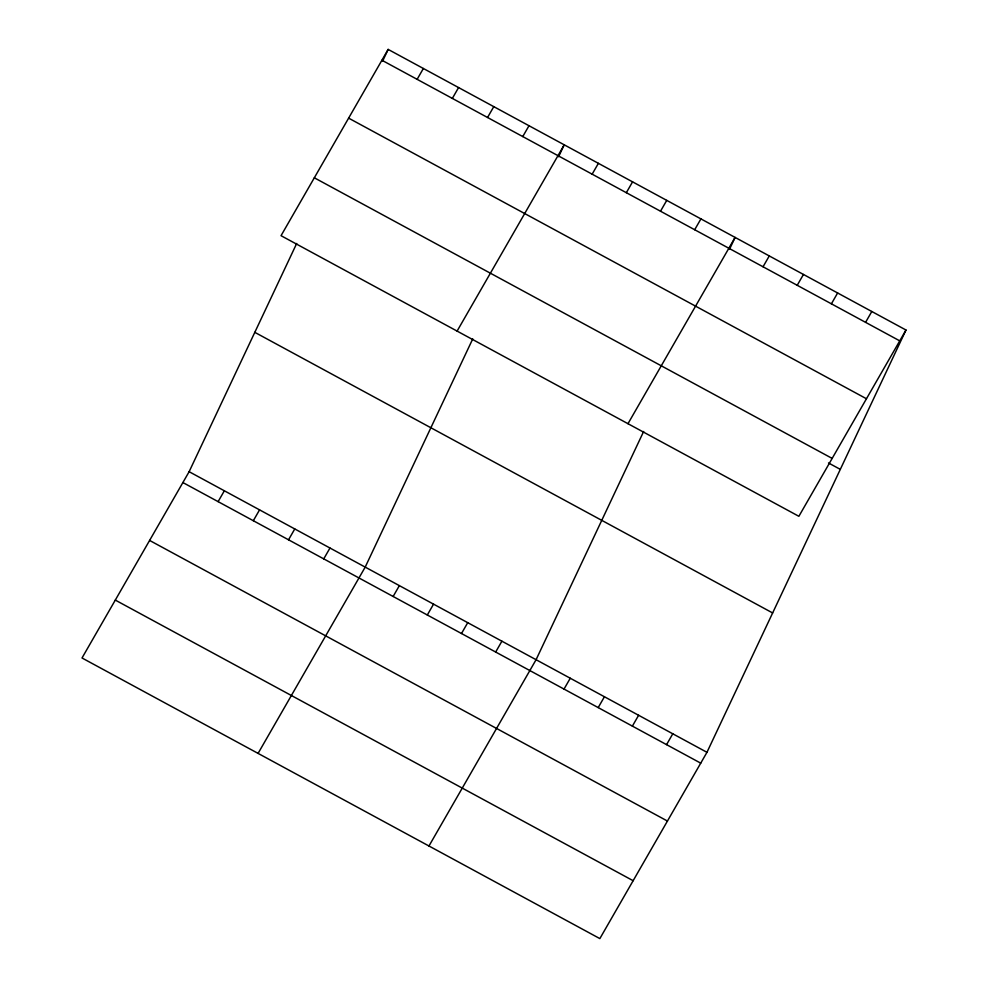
<?xml version="1.0" encoding="UTF-8"?>
<svg xmlns="http://www.w3.org/2000/svg" width="988" height="988" viewBox="0 0 988 988"><rect width="100%" height="100%" fill="white"/><g stroke="black" fill="none" stroke-linecap="round" stroke-linejoin="round"><path stroke-width="1.48" d="M905.984 330.017L798.872 516.304L281.037 235.687L388.148 49.4L905.984 330.017L706.963 752.313L599.852 938.6L82.016 657.983L189.128 471.696L296.696 243.456M382.517 61.342L388.148 49.4M472.758 338.872L365.202 567.112L258.078 753.399M558.591 156.759L564.222 144.804L457.098 331.091M643.645 431.472L536.076 659.712L428.965 846M729.477 249.359L735.097 237.404L627.985 423.691M417.134 79.324L423.37 68.481M218.113 501.632L224.35 490.777M452.343 98.405L458.58 87.562M253.323 520.713L259.56 509.87M487.553 117.486L493.79 106.642M288.533 539.794L294.77 528.951M522.763 136.566L529 125.723M323.743 558.875L329.98 548.031M592.158 174.172L598.395 163.329M393.138 596.48L399.374 585.625M626.33 192.697L632.567 181.854M427.31 614.993L433.547 604.15M660.515 211.21L666.752 200.366M461.495 633.518L467.732 622.675M694.688 229.735L700.924 218.891M495.667 652.031L501.904 641.187M763.045 266.772L769.282 255.929M564.024 689.081L570.261 678.237M797.217 285.297L803.454 274.454M598.197 707.593L604.434 696.75M831.402 303.822L837.639 292.967M632.382 726.118L638.619 715.275M865.574 322.335L871.811 311.492M666.554 744.643L672.791 733.788M381.911 60.243L899.747 340.86M348.628 118.14L866.464 398.757M314.32 177.791L832.155 458.407M828.487 462.964L840.306 469.374M254.805 332.339L772.641 612.955M189.128 471.696L706.963 752.313M182.891 482.552L700.727 763.156M149.608 540.436L667.443 821.053M115.3 600.087L633.135 880.703"/></g></svg>
